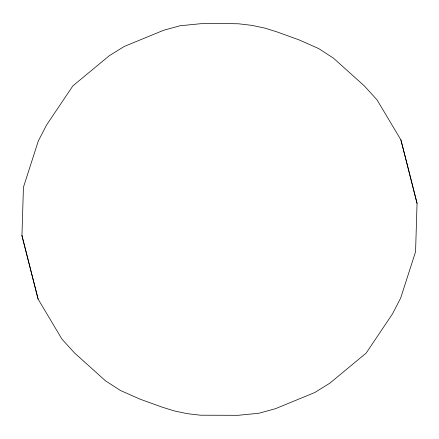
<?xml version="1.0" encoding="UTF-8"?>
<svg xmlns="http://www.w3.org/2000/svg" width="439" height="439" viewBox="0 0 439 439"><rect width="100%" height="100%" fill="white"/><g stroke="black" fill="none" stroke-linecap="round" stroke-linejoin="round"><path stroke-width="0.66" d="M21.95 235.639L23.437 187.244L38.292 141.04L46.512 125.088L72.863 85.885L109.207 55.786L124.264 46.457L163.709 30.247L180.023 25.764L200.886 23.695L226.206 23.547L238.629 23.799L251.821 25.358L264.893 28.118L276.949 31.893L298.921 39.823L318.659 48.57L333.503 58.184L364.386 85.962L377.03 99.851L400.878 139.854L405.076 156.059L417.05 203.361L415.563 251.756L400.708 297.96L392.488 313.912L366.137 353.115L329.793 383.214L314.736 392.543L275.291 408.753L258.977 413.236L238.114 415.305L200.371 415.201L187.179 413.642L174.107 410.882L162.051 407.107L140.079 399.177L120.341 390.43L105.497 380.816L74.614 353.038L61.97 339.149L38.122 299.146L21.95 235.639L38.122 299.146M417.05 203.361L400.878 139.854"/></g></svg>
